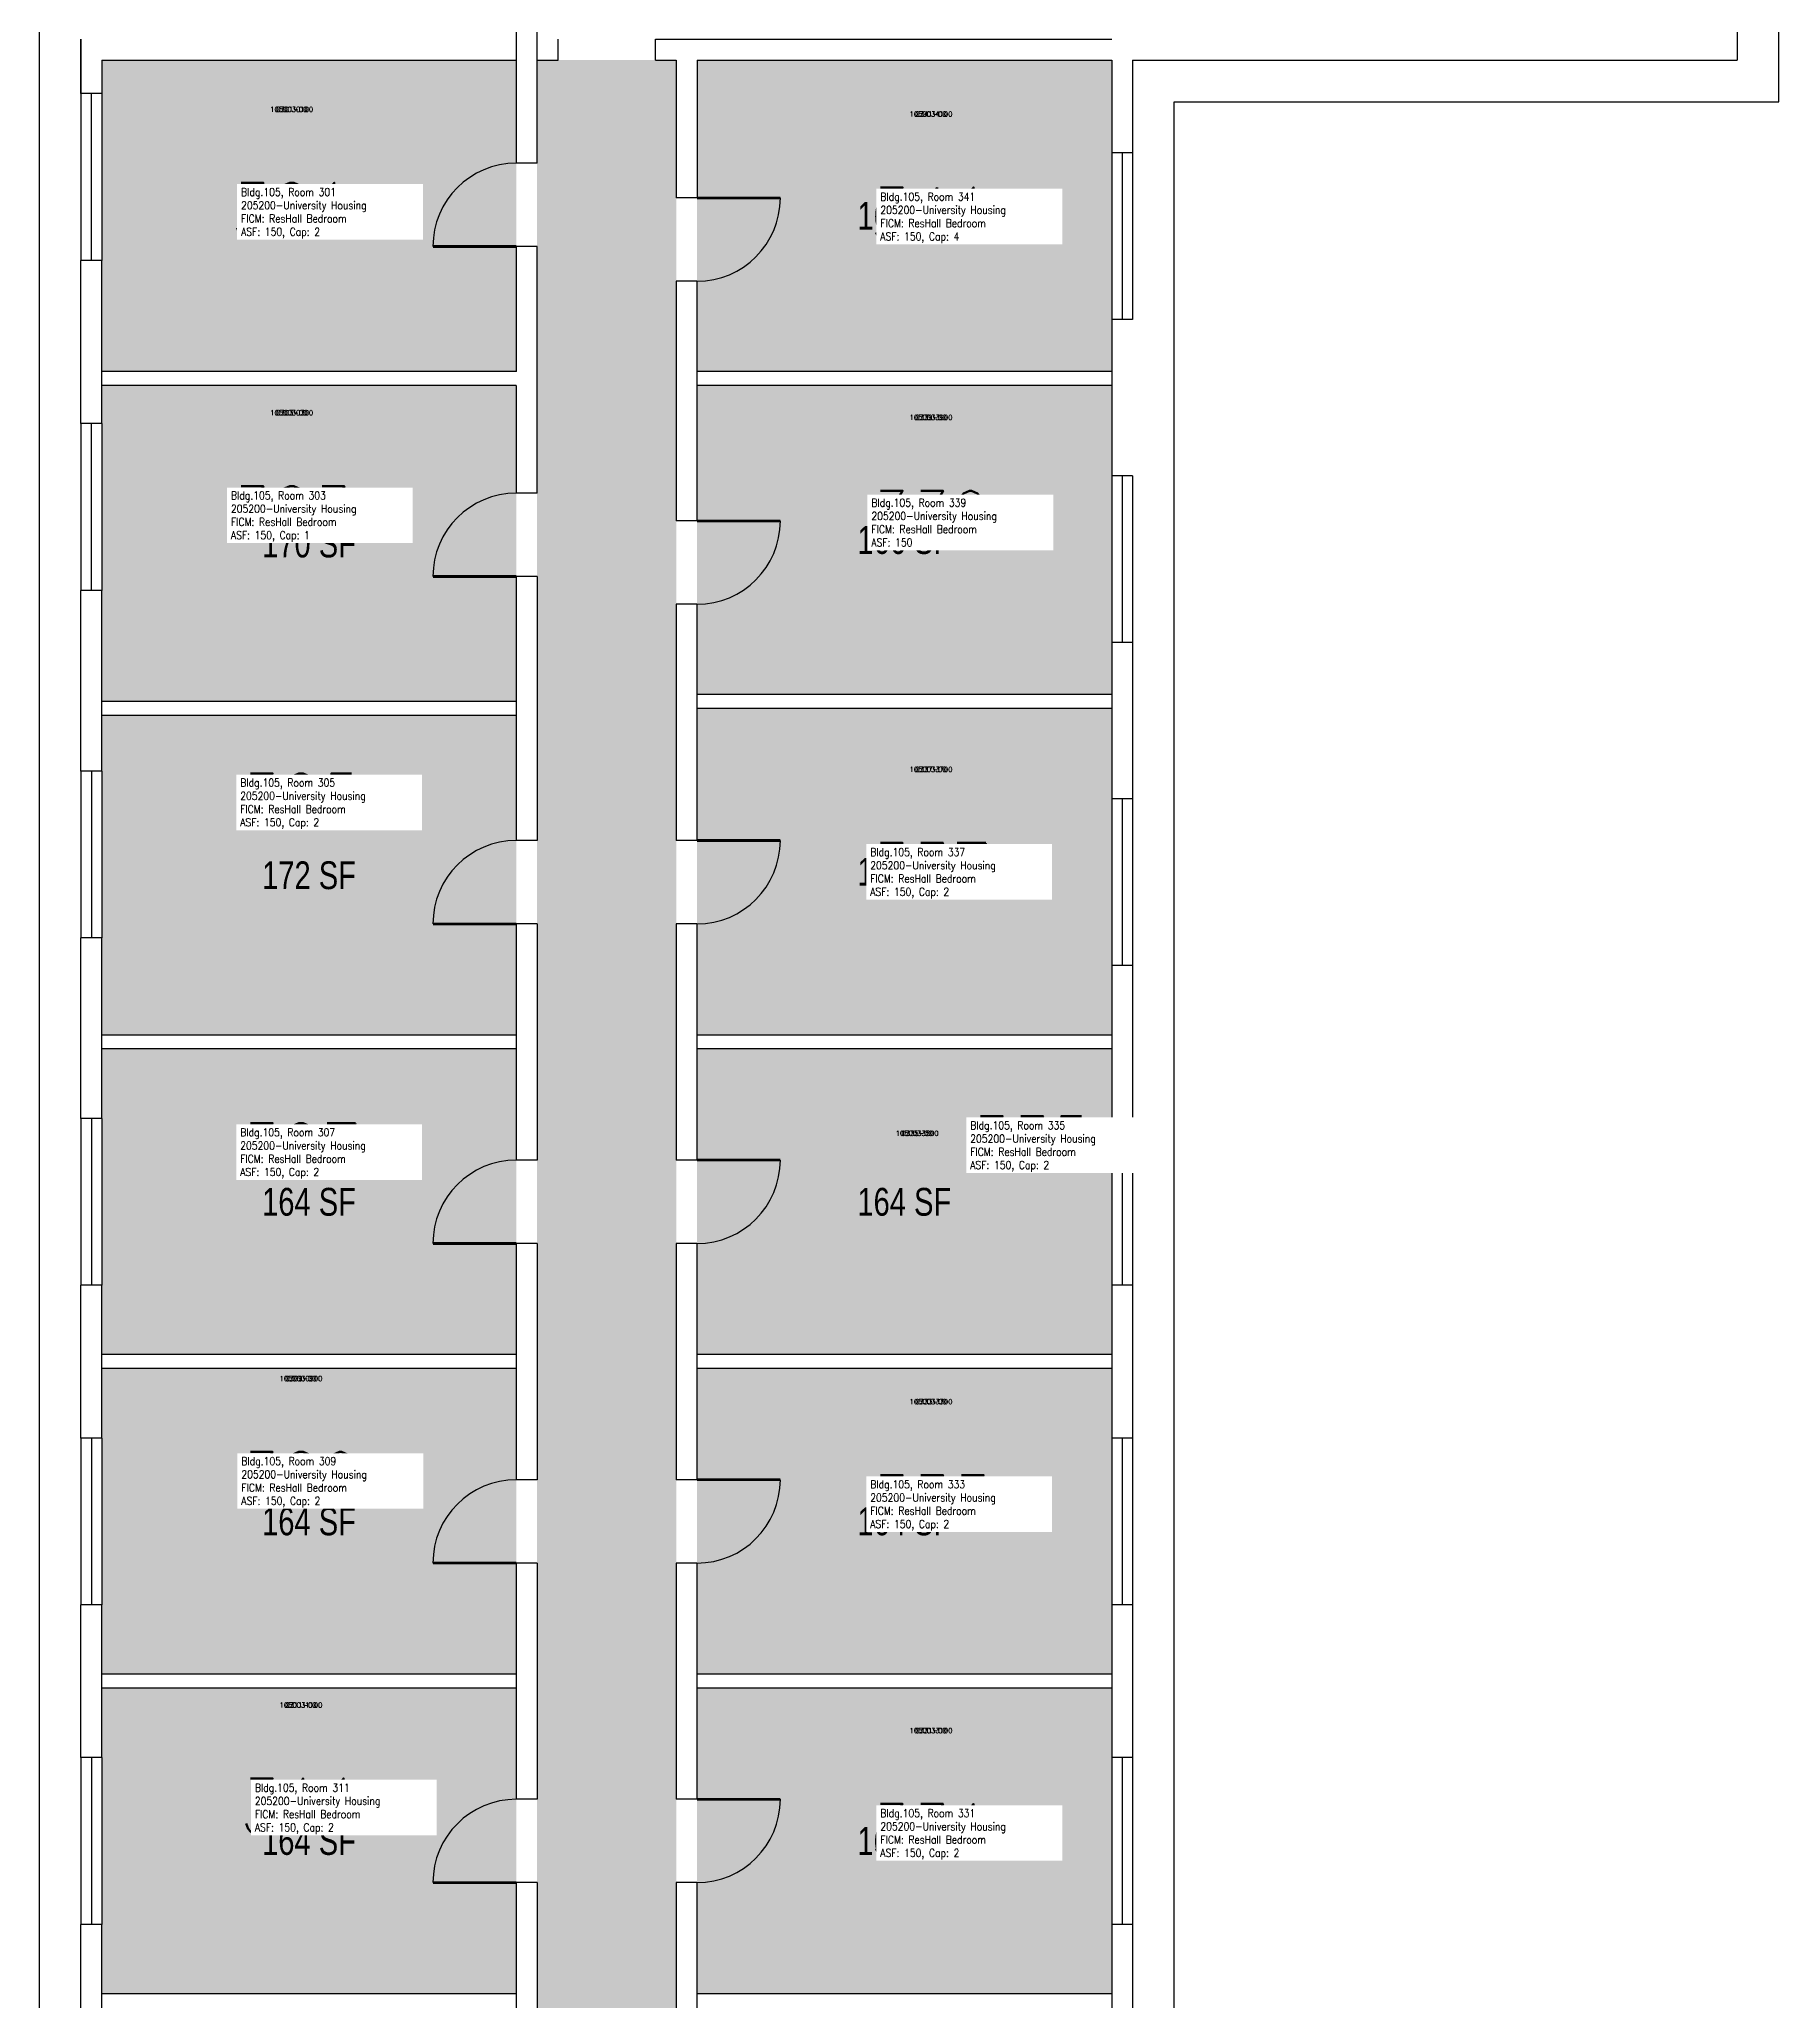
# Model space of a CAD drawing. Header units: inches. Extents: x -18 to 733, y -18 to 3747.
# Drawn here: x -18 to 733, y 938 to 1785 of the extents above; entities that cross this region are included whole.
import ezdxf
from ezdxf.enums import TextEntityAlignment as Align

# ---------------------------------------------------------------- set-up
doc = ezdxf.new("R2010")
doc.units = ezdxf.units.IN
doc.header["$LTSCALE"] = 0.25
doc.header["$MEASUREMENT"] = 0
for name, color, linetype in [('A-DOOR', 2, 'CONTINUOUS'), ('A-GLAZ', 1, 'CONTINUOUS'), ('A-GLAZ-SILL', 2, 'CONTINUOUS'), ('A-IDEN-RNUM', 7, 'CONTINUOUS'), ('A-IDEN-SNUM', 4, 'CONTINUOUS'), ('A-IDEN-VNUM', 4, 'CONTINUOUS'), ('A-ROOF', 2, 'CONTINUOUS'), ('A-WALL', 5, 'CONTINUOUS'), ('AREA-TEXT', 3, 'CONTINUOUS'), ('Rooms-Category-Color', 7, 'CONTINUOUS'), ('Rooms-College-Color', 7, 'CONTINUOUS'), ('Rooms-Department-Color', 7, 'CONTINUOUS'), ('Rooms-Division-Color', 7, 'CONTINUOUS'), ('Rooms-Information', 7, 'CONTINUOUS')]:
    doc.layers.add(name, color=color, linetype=linetype)
doc.styles.add('AREA', font='arial.ttf', dxfattribs={"width": 0.75, "height": 24})
doc.styles.add('ROOMSNUMBER', font='SIMPLEX.shx', dxfattribs={"height": 0.18})
doc.styles.add('ROOMVNUMBER', font='simplex.shx', dxfattribs={"width": 0.85})

msp = doc.modelspace()

# ---------------------------------------------------------------- hatches: boundary and pattern name
at = {"layer": 'Rooms-Category-Color', "true_color": 0x728ef3}
for points in [[(188, 1776), (9, 1776), (9, 1747.99), (9, 1675.99), (9, 1641.5), (187.96, 1641.5)], [(445.08, 1666.5), (445.08, 1738.5), (445.08, 1776), (266.04, 1776), (265.96, 1641.5), (445, 1641.5)], [(187.96, 1635.5), (9, 1635.5), (9, 1605.5), (9, 1533.5), (9, 1499.01), (187.96, 1499.01)], [(445, 1526), (445, 1598), (445, 1635.5), (265.96, 1635.5), (265.96, 1502.01), (445, 1502.01)], [(187.96, 1493.01), (9, 1493.01), (9, 1469.01), (9, 1397.01), (9, 1355), (187.96, 1355)], [(445, 1385), (445, 1457), (445, 1496.01), (265.96, 1496), (265.96, 1355), (445, 1355)], [(187.96, 1349), (9, 1349), (9, 1319), (9, 1247), (9, 1217), (187.96, 1217)], [(445, 1247), (445, 1319), (445, 1349), (265.96, 1349), (265.96, 1217), (445, 1217)], [(187.96, 1211), (9, 1211), (9, 1181), (9, 1109), (9, 1079), (187.96, 1079)], [(445, 1109), (445, 1181), (445, 1211), (265.96, 1211), (265.96, 1079), (445, 1079)], [(187.96, 1073), (9, 1073), (9, 1043), (9, 971), (9, 941), (187.96, 941)], [(445, 971), (445, 1043), (445, 1073), (265.96, 1073), (265.96, 941), (445, 941)]]:
    msp.add_hatch(color=171, dxfattribs=at).paths.add_polyline_path(points)
at = {"layer": 'Rooms-Category-Color', "true_color": 0xadadad}
msp.add_hatch(color=253, dxfattribs=at).paths.add_polyline_path([(257.04, 1776), (196.96, 1776), (196.96, 1773), (196.96, 155), (197, 155), (197, 9), (257, 9), (256.96, 527), (268.96, 527), (268.96, 556), (256.96, 556), (256.96, 565), (265.96, 565), (265.96, 560), (283.96, 560), (283.96, 623), (265.96, 623), (265.96, 618), (256.96, 618)])
at = {"layer": 'Rooms-College-Color', "true_color": 0xadadad}
for points in [[(188, 1776), (9, 1776), (9, 1747.99), (9, 1675.99), (9, 1641.5), (187.96, 1641.5)], [(257.04, 1776), (196.96, 1776), (196.96, 1773), (196.96, 155), (197, 155), (197, 9), (257, 9), (256.96, 527), (268.96, 527), (268.96, 556), (256.96, 556), (256.96, 565), (265.96, 565), (265.96, 560), (283.96, 560), (283.96, 623), (265.96, 623), (265.96, 618), (256.96, 618)], [(445.08, 1666.5), (445.08, 1738.5), (445.08, 1776), (266.04, 1776), (265.96, 1641.5), (445, 1641.5)], [(187.96, 1635.5), (9, 1635.5), (9, 1605.5), (9, 1533.5), (9, 1499.01), (187.96, 1499.01)], [(445, 1526), (445, 1598), (445, 1635.5), (265.96, 1635.5), (265.96, 1502.01), (445, 1502.01)], [(187.96, 1493.01), (9, 1493.01), (9, 1469.01), (9, 1397.01), (9, 1355), (187.96, 1355)], [(445, 1385), (445, 1457), (445, 1496.01), (265.96, 1496), (265.96, 1355), (445, 1355)], [(187.96, 1349), (9, 1349), (9, 1319), (9, 1247), (9, 1217), (187.96, 1217)], [(445, 1247), (445, 1319), (445, 1349), (265.96, 1349), (265.96, 1217), (445, 1217)], [(187.96, 1211), (9, 1211), (9, 1181), (9, 1109), (9, 1079), (187.96, 1079)], [(445, 1109), (445, 1181), (445, 1211), (265.96, 1211), (265.96, 1079), (445, 1079)], [(187.96, 1073), (9, 1073), (9, 1043), (9, 971), (9, 941), (187.96, 941)], [(445, 971), (445, 1043), (445, 1073), (265.96, 1073), (265.96, 941), (445, 941)]]:
    msp.add_hatch(color=253, dxfattribs=at).paths.add_polyline_path(points)
at = {"layer": 'Rooms-Department-Color', "true_color": 0x604aed}
for points in [[(188, 1776), (9, 1776), (9, 1747.99), (9, 1675.99), (9, 1641.5), (187.96, 1641.5)], [(445.08, 1666.5), (445.08, 1738.5), (445.08, 1776), (266.04, 1776), (265.96, 1641.5), (445, 1641.5)], [(187.96, 1635.5), (9, 1635.5), (9, 1605.5), (9, 1533.5), (9, 1499.01), (187.96, 1499.01)], [(445, 1526), (445, 1598), (445, 1635.5), (265.96, 1635.5), (265.96, 1502.01), (445, 1502.01)], [(187.96, 1493.01), (9, 1493.01), (9, 1469.01), (9, 1397.01), (9, 1355), (187.96, 1355)], [(445, 1385), (445, 1457), (445, 1496.01), (265.96, 1496), (265.96, 1355), (445, 1355)], [(187.96, 1349), (9, 1349), (9, 1319), (9, 1247), (9, 1217), (187.96, 1217)], [(445, 1247), (445, 1319), (445, 1349), (265.96, 1349), (265.96, 1217), (445, 1217)], [(187.96, 1211), (9, 1211), (9, 1181), (9, 1109), (9, 1079), (187.96, 1079)], [(445, 1109), (445, 1181), (445, 1211), (265.96, 1211), (265.96, 1079), (445, 1079)], [(187.96, 1073), (9, 1073), (9, 1043), (9, 971), (9, 941), (187.96, 941)], [(445, 971), (445, 1043), (445, 1073), (265.96, 1073), (265.96, 941), (445, 941)]]:
    msp.add_hatch(color=173, dxfattribs=at).paths.add_polyline_path(points)
at = {"layer": 'Rooms-Department-Color', "true_color": 0xacacac}
msp.add_hatch(color=253, dxfattribs=at).paths.add_polyline_path([(257.04, 1776), (196.96, 1776), (196.96, 1773), (196.96, 155), (197, 155), (197, 9), (257, 9), (256.96, 527), (268.96, 527), (268.96, 556), (256.96, 556), (256.96, 565), (265.96, 565), (265.96, 560), (283.96, 560), (283.96, 623), (265.96, 623), (265.96, 618), (256.96, 618)])
at = {"layer": 'Rooms-Division-Color', "true_color": 0x604aed}
for points in [[(188, 1776), (9, 1776), (9, 1747.99), (9, 1675.99), (9, 1641.5), (187.96, 1641.5)], [(445.08, 1666.5), (445.08, 1738.5), (445.08, 1776), (266.04, 1776), (265.96, 1641.5), (445, 1641.5)], [(187.96, 1635.5), (9, 1635.5), (9, 1605.5), (9, 1533.5), (9, 1499.01), (187.96, 1499.01)], [(445, 1526), (445, 1598), (445, 1635.5), (265.96, 1635.5), (265.96, 1502.01), (445, 1502.01)], [(187.96, 1493.01), (9, 1493.01), (9, 1469.01), (9, 1397.01), (9, 1355), (187.96, 1355)], [(445, 1385), (445, 1457), (445, 1496.01), (265.96, 1496), (265.96, 1355), (445, 1355)], [(187.96, 1349), (9, 1349), (9, 1319), (9, 1247), (9, 1217), (187.96, 1217)], [(445, 1247), (445, 1319), (445, 1349), (265.96, 1349), (265.96, 1217), (445, 1217)], [(187.96, 1211), (9, 1211), (9, 1181), (9, 1109), (9, 1079), (187.96, 1079)], [(445, 1109), (445, 1181), (445, 1211), (265.96, 1211), (265.96, 1079), (445, 1079)], [(187.96, 1073), (9, 1073), (9, 1043), (9, 971), (9, 941), (187.96, 941)], [(445, 971), (445, 1043), (445, 1073), (265.96, 1073), (265.96, 941), (445, 941)]]:
    msp.add_hatch(color=173, dxfattribs=at).paths.add_polyline_path(points)
at = {"layer": 'Rooms-Division-Color', "true_color": 0xadadad}
msp.add_hatch(color=253, dxfattribs=at).paths.add_polyline_path([(257.04, 1776), (196.96, 1776), (196.96, 1773), (196.96, 155), (197, 155), (197, 9), (257, 9), (256.96, 527), (268.96, 527), (268.96, 556), (256.96, 556), (256.96, 565), (265.96, 565), (265.96, 560), (283.96, 560), (283.96, 623), (265.96, 623), (265.96, 618), (256.96, 618)])

# ---------------------------------------------------------------- linework, layer by layer
at = {"layer": 'A-DOOR', "const_width": 1.2}
for points in [[(265.96, 1716.49), (301.96, 1716.49)], [(187.96, 1695.49), (151.96, 1695.49)], [(265.96, 1577), (301.96, 1577)], [(187.96, 1553), (151.96, 1553)], [(265.96, 1439), (301.96, 1439)], [(187.96, 1403), (151.96, 1403)], [(265.96, 1301), (301.96, 1301)], [(187.96, 1265), (151.96, 1265)], [(265.96, 1163), (301.96, 1163)], [(187.96, 1127), (151.96, 1127)], [(265.96, 1025), (301.96, 1025)], [(187.96, 989), (151.96, 989)]]:
    msp.add_lwpolyline(points, dxfattribs=at)
at = {"layer": 'A-DOOR'}
for centre, start, end in [((187.96, 1695.49), 90, 180), ((265.96, 1716.49), 270, 360), ((187.96, 1553), 90, 180), ((265.96, 1577), 270, 360), ((187.96, 1403), 90, 180), ((265.96, 1439), 270, 360), ((187.96, 1265), 90, 180), ((265.96, 1301), 270, 360), ((187.96, 1127), 90, 180), ((265.96, 1163), 270, 360), ((187.96, 989), 90, 180), ((265.96, 1025), 270, 360)]:
    msp.add_arc(centre, 36, start, end, dxfattribs=at)
at = {"layer": 'A-GLAZ'}
for p, q in [((4.49, 1761.5), (4.49, 1689.5)), ((449.47, 1735.97), (449.47, 1663.97)), ((4.5, 1689.5), (4.5, 1689.48)), ((449.5, 1663.99), (449.5, 1663.97)), ((4.49, 1619.01), (4.49, 1547.01)), ((449.5, 1596.48), (449.5, 1524.48)), ((4.5, 1547.01), (4.5, 1547)), ((4.5, 1469), (4.5, 1397)), ((449.5, 1456.98), (449.5, 1384.98)), ((4.5, 1318.98), (4.5, 1246.98)), ((449.5, 1319), (449.5, 1246.98)), ((4.5, 1180.98), (4.5, 1108.98)), ((449.5, 1180.98), (449.5, 1108.98)), ((4.5, 1042.98), (4.5, 970.98)), ((449.5, 1042.98), (449.5, 970.98))]:
    msp.add_line(p, q, dxfattribs=at)
at = {"layer": 'A-GLAZ-SILL'}
for p, q in [((0, 1761.5), (0, 1689.5)), ((9, 1761.5), (9, 1689.5)), ((445, 1735.99), (445, 1663.99)), ((454, 1735.99), (454, 1663.99)), ((0, 1619.01), (0, 1547.01)), ((9, 1619.01), (9, 1547.01)), ((445, 1596.49), (445, 1524.49)), ((454, 1596.49), (454, 1524.49)), ((0, 1469.01), (0, 1397.01)), ((9, 1469.01), (9, 1397.01)), ((445, 1457), (445, 1385)), ((454, 1457), (454, 1385)), ((0, 1319), (0, 1247)), ((9, 1319), (9, 1247)), ((445, 1319), (445, 1247)), ((454, 1319), (454, 1247)), ((0, 1181), (0, 1109)), ((9, 1181), (9, 1109)), ((445, 1181), (445, 1109)), ((454, 1181), (454, 1109)), ((0, 1043), (0, 971)), ((9, 1043), (9, 971)), ((445, 1043), (445, 971)), ((454, 1043), (454, 971))]:
    msp.add_line(p, q, dxfattribs=at)
at = {"layer": 'A-ROOF'}
msp.add_lwpolyline([(733, 1932), (660, 1932), (660, 3632), (472, 3632), (472, 3747), (170, 3747), (170, 1803), (-18, 1803), (-18, -18), (284, -18), (284, 97), (472, 97), (472, 1758), (733, 1758)], close=True, dxfattribs=at)
at = {"layer": 'A-WALL'}
for p, q in [((188, 1731.49), (188, 2122)), ((197, 1731.49), (197, 2122)), ((715, 1914), (715, 1776)), ((0, 1761.5), (0, 1785)), ((0, 1785), (0, 1761.5)), ((206.02, 1776), (206.02, 1785)), ((248.02, 1776), (248.02, 1785)), ((248.02, 1785), (445.04, 1785)), ((9, 1776), (187.96, 1776)), ((9, 1776), (188, 1776)), ((9, 1776), (9, 1761.5)), ((197, 1776), (206.02, 1776)), ((248.02, 1776), (257.04, 1776)), ((257.04, 1776), (257.04, 1716.49)), ((266.04, 1776), (266.04, 1716.49)), ((266.04, 1776), (445, 1776)), ((445, 1776), (445, 1735.99)), ((445.04, 1776), (445.08, 1776)), ((453.96, 1776), (715, 1776)), ((453.96, 1776), (453.96, 1735.99)), ((9, 1761.5), (0, 1761.5)), ((197, 1731.49), (187.96, 1731.49)), ((453.96, 1735.99), (445, 1735.99)), ((266.04, 1716.49), (257.04, 1716.49)), ((197, 1695.49), (187.96, 1695.49)), ((188, 1641.5), (188, 1695.49)), ((197, 1589), (197, 1695.49)), ((0, 1619.01), (0, 1689.5)), ((9, 1689.5), (0, 1689.5)), ((9, 1619.01), (9, 1689.5)), ((265.96, 1680.49), (256.96, 1680.49)), ((256.96, 1680.49), (256.96, 1577)), ((265.96, 1680.49), (265.96, 1577)), ((454, 1663.99), (445, 1663.99)), ((445, 1663.99), (445, 1596.49)), ((188, 1641.5), (9, 1641.5)), ((187.96, 1635.5), (9, 1635.5)), ((187.96, 1635.5), (187.96, 1589)), ((445, 1641.5), (265.96, 1641.5)), ((445, 1635.5), (265.96, 1635.5)), ((9, 1619.01), (0, 1619.01)), ((453.96, 1596.49), (445, 1596.49)), ((197, 1589), (187.96, 1589)), ((265.96, 1577), (256.96, 1577)), ((187.96, 1553), (187.96, 1439)), ((196.96, 1553), (187.96, 1553)), ((196.96, 1553), (196.96, 1439)), ((0, 1469.01), (0, 1547.01)), ((9, 1547.01), (0, 1547.01)), ((9, 1469.01), (9, 1547.01)), ((265.96, 1541), (256.96, 1541)), ((256.96, 1541), (256.96, 1439)), ((265.96, 1541), (265.96, 1439)), ((454, 1524.49), (445, 1524.49)), ((445, 1524.49), (445, 1457)), ((454, 1524.49), (454, 1457)), ((445, 1502.01), (265.96, 1502.01)), ((187.96, 1499.01), (9, 1499.01)), ((187.96, 1493.01), (9, 1493.01)), ((445, 1496.01), (265.96, 1496.01)), ((9, 1469.01), (0, 1469.01)), ((453.96, 1457), (445, 1457)), ((196.96, 1439), (187.96, 1439)), ((265.96, 1439), (256.96, 1439)), ((196.96, 1403), (187.96, 1403)), ((187.96, 1403), (187.96, 1301)), ((196.96, 1403), (196.96, 1301)), ((265.96, 1403), (256.96, 1403)), ((256.96, 1403), (256.96, 1301)), ((265.96, 1403), (265.96, 1301)), ((0, 1319), (0, 1397.01)), ((9, 1397.01), (0, 1397.01)), ((9, 1319), (9, 1397.01)), ((454, 1385), (445, 1385)), ((445, 1385), (445, 1319)), ((454, 1385), (454, 1319)), ((187.96, 1355), (9, 1355)), ((187.96, 1349), (9, 1349)), ((445, 1355), (265.96, 1355)), ((445, 1349), (265.96, 1349)), ((9, 1319), (0, 1319)), ((454, 1319), (445, 1319)), ((196.96, 1301), (187.96, 1301)), ((265.96, 1301), (256.96, 1301)), ((196.96, 1265), (187.96, 1265)), ((187.96, 1265), (187.96, 1163)), ((196.96, 1265), (196.96, 1163)), ((256.96, 1265), (256.96, 1163)), ((265.96, 1265), (256.96, 1265)), ((265.96, 1265), (265.96, 1163)), ((9, 1247), (0, 1247)), ((0, 1181), (0, 1247)), ((9, 1181), (9, 1247)), ((454, 1247), (445, 1247)), ((445, 1247), (445, 1181)), ((454, 1247), (454, 1181)), ((187.96, 1217), (9, 1217)), ((445, 1217), (265.96, 1217)), ((187.96, 1211), (9, 1211)), ((445, 1211), (265.96, 1211)), ((9, 1181), (0, 1181)), ((454, 1181), (445, 1181)), ((196.96, 1163), (187.96, 1163)), ((265.96, 1163), (256.96, 1163)), ((196.96, 1127), (187.96, 1127)), ((187.96, 1127), (187.96, 1025)), ((196.96, 1127), (196.96, 1025)), ((265.96, 1127), (256.96, 1127)), ((256.96, 1127), (256.96, 1025)), ((265.96, 1127), (265.96, 1025)), ((0, 1043), (0, 1109)), ((9, 1109), (0, 1109)), ((9, 1043), (9, 1109)), ((454, 1109), (445, 1109)), ((445, 1109), (445, 1043)), ((454, 1109), (454, 1043)), ((187.96, 1079), (9, 1079)), ((445, 1079), (265.96, 1079)), ((187.96, 1073), (9, 1073)), ((445, 1073), (265.96, 1073)), ((9, 1043), (0, 1043)), ((454, 1043), (445, 1043)), ((196.96, 1025), (187.96, 1025)), ((265.96, 1025), (256.96, 1025)), ((196.96, 989), (187.96, 989)), ((187.96, 989), (187.96, 887)), ((196.96, 989), (196.96, 887)), ((265.96, 989), (256.96, 989)), ((256.96, 989), (256.96, 887)), ((265.96, 989), (265.96, 887)), ((9, 971), (0, 971)), ((0, 905), (0, 971)), ((9, 905), (9, 971)), ((454, 971), (445, 971)), ((445, 971), (445, 782)), ((454, 971), (454, 782)), ((187.96, 941), (9, 941)), ((445, 941), (265.96, 941))]:
    msp.add_line(p, q, dxfattribs=at)

# ---------------------------------------------------------------- texts
at = {"layer": 'A-IDEN-RNUM', "style": 'ROOMSNUMBER'}
for s, p in [('0301-00', (91, 1754.68)), ('0341-00', (367, 1752.68)), ('0303-00', (91, 1623.68)), ('0339-00', (367, 1621.68)), ('0337-00', (367, 1469.68)), ('0305-00', (95, 1460.58)), ('0335-00', (361, 1312.58)), ('0307-00', (95, 1309.58)), ('0309-00', (95, 1206.68)), ('0333-00', (367, 1196.68)), ('0311-00', (95, 1065.68)), ('0331-00', (367, 1054.68))]:
    msp.add_text(s, height=2.16, dxfattribs=at).set_placement(p, align=Align.MIDDLE)
at = {"layer": 'A-IDEN-SNUM', "style": 'ROOMSNUMBER'}
for s, p in [('1050030100', (91, 1754.68)), ('1050034100', (367, 1752.68)), ('1050030300', (91, 1623.68)), ('1050033900', (367, 1621.68)), ('1050033700', (367, 1469.68)), ('1050030500', (95, 1460.58)), ('1050033500', (361, 1312.58)), ('1050030700', (95, 1309.58)), ('1050030900', (95, 1206.68)), ('1050033300', (367, 1196.68)), ('1050031100', (95, 1065.68)), ('1050033100', (367, 1054.68))]:
    msp.add_text(s, height=2.16, dxfattribs=at).set_placement(p, align=Align.MIDDLE)
at = {"layer": 'A-IDEN-VNUM', "style": 'ROOMVNUMBER', "width": 0.85}
for s, p in [('301', (91, 1711)), ('341', (367, 1709)), ('303', (91, 1580)), ('339', (367, 1578)), ('305', (95, 1456)), ('337', (367, 1426)), ('307', (95, 1305)), ('335', (410.17, 1308)), ('309', (95, 1163)), ('333', (367, 1153)), ('311', (95, 1022)), ('331', (367, 1011))]:
    msp.add_text(s, height=24, dxfattribs=at).set_placement(p, align=Align.MIDDLE)
at = {"layer": 'AREA-TEXT', "style": 'AREA', "width": 0.75}
for s, p in [('167 SF', (98.5, 1708.75)), ('167 SF', (355.52, 1708.75)), ('170 SF', (98.48, 1567.26)), ('166 SF', (355.48, 1568.75)), ('175 SF', (355.48, 1425.5)), ('172 SF', (98.48, 1424.01)), ('164 SF', (98.48, 1283)), ('164 SF', (355.48, 1283)), ('164 SF', (98.48, 1145)), ('164 SF', (355.48, 1145)), ('164 SF', (98.48, 1007)), ('164 SF', (355.48, 1007))]:
    msp.add_text(s, height=12, dxfattribs=at).set_placement(p, align=Align.MIDDLE_CENTER)

# ---------------------------------------------------------------- next in the draw order: texts
at = {"layer": 'Rooms-Information', "char_height": 3.4286, "width": 76.8, "attachment_point": 7, "style": 'ROOMVNUMBER', "bg_fill": 3, "box_fill_scale": 1.5, "bg_fill_color": 256, "bg_fill_true_color": 13158600, "bg_fill_transparency": 0}
for s, insert in [('Bldg.105, Room 301^M^J205200-University Housing^M^JFICM: ResHall Bedroom^M^JASF: 150, Cap: 2', (69.14, 1699)), ('Bldg.105, Room 341^M^J205200-University Housing^M^JFICM: ResHall Bedroom^M^JASF: 150, Cap: 4', (345.14, 1697)), ('Bldg.105, Room 303^M^J205200-University Housing^M^JFICM: ResHall Bedroom^M^JASF: 150, Cap: 1', (64.77, 1568)), ('Bldg.105, Room 339^M^J205200-University Housing^M^JFICM: ResHall Bedroom^M^JASF: 150', (341.26, 1566)), ('Bldg.105, Room 305^M^J205200-University Housing^M^JFICM: ResHall Bedroom^M^JASF: 150, Cap: 2', (68.77, 1444)), ('Bldg.105, Room 337^M^J205200-University Housing^M^JFICM: ResHall Bedroom^M^JASF: 150, Cap: 2', (340.77, 1414)), ('Bldg.105, Room 307^M^J205200-University Housing^M^JFICM: ResHall Bedroom^M^JASF: 150, Cap: 2', (68.77, 1293)), ('Bldg.105, Room 335^M^J205200-University Housing^M^JFICM: ResHall Bedroom^M^JASF: 150, Cap: 2', (383.94, 1296)), ('Bldg.105, Room 309^M^J205200-University Housing^M^JFICM: ResHall Bedroom^M^JASF: 150, Cap: 2', (69.26, 1151)), ('Bldg.105, Room 333^M^J205200-University Housing^M^JFICM: ResHall Bedroom^M^JASF: 150, Cap: 2', (340.77, 1141)), ('Bldg.105, Room 311^M^J205200-University Housing^M^JFICM: ResHall Bedroom^M^JASF: 150, Cap: 2', (75.09, 1010)), ('Bldg.105, Room 331^M^J205200-University Housing^M^JFICM: ResHall Bedroom^M^JASF: 150, Cap: 2', (345.14, 999))]:
    msp.add_mtext(s, dxfattribs=dict(at, insert=insert))

doc.saveas('drawing.dxf')
